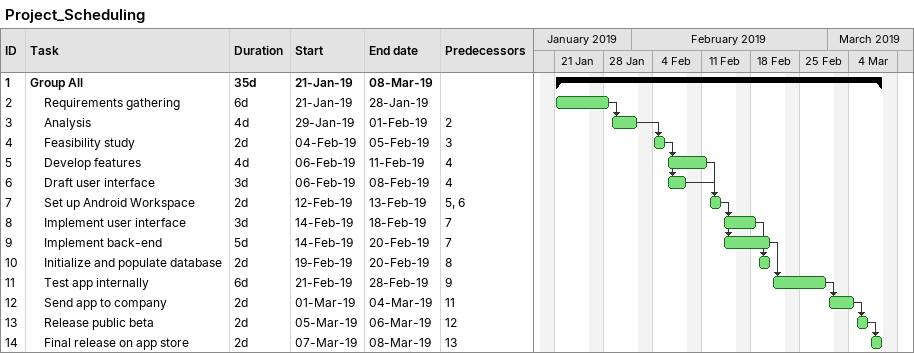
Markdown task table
Project_Scheduling

| ID | Level | Task | Duration | Start | Finish | Predecessors |
|---|---|---|---|---|---|---|
| 1 | 1 | **Group All** | 35d | 2019-01-21 | 2019-03-08 |  |
| 2 | 2 | Requirements gathering | 6d | 2019-01-21 | 2019-01-28 |  |
| 3 | 2 | Analysis | 4d | 2019-01-29 | 2019-02-01 | 2 |
| 4 | 2 | Feasibility study | 2d | 2019-02-04 | 2019-02-05 | 3 |
| 5 | 2 | Develop features | 4d | 2019-02-06 | 2019-02-11 | 4 |
| 6 | 2 | Draft user interface | 3d | 2019-02-06 | 2019-02-08 | 4 |
| 7 | 2 | Set up Android Workspace | 2d | 2019-02-12 | 2019-02-13 | 5, 6 |
| 8 | 2 | Implement user interface | 3d | 2019-02-14 | 2019-02-18 | 7 |
| 9 | 2 | Implement back-end | 5d | 2019-02-14 | 2019-02-20 | 7 |
| 10 | 2 | Initialize and populate database | 2d | 2019-02-19 | 2019-02-20 | 8 |
| 11 | 2 | Test app internally | 6d | 2019-02-21 | 2019-02-28 | 9 |
| 12 | 2 | Send app to company | 2d | 2019-03-01 | 2019-03-04 | 11 |
| 13 | 2 | Release public beta | 2d | 2019-03-05 | 2019-03-06 | 12 |
| 14 | 2 | Final release on app store | 2d | 2019-03-07 | 2019-03-08 | 13 |
